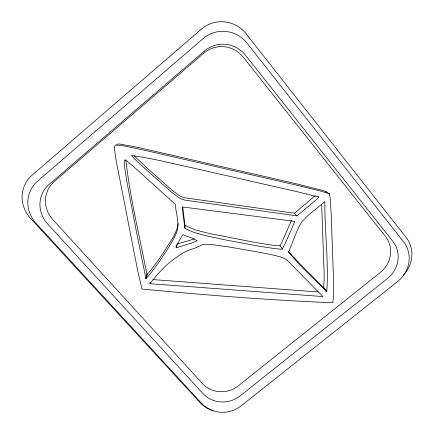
<?xml version="1.0" encoding="UTF-8"?>
<svg xmlns="http://www.w3.org/2000/svg" width="434" height="434" viewBox="0 0 434 434"><rect width="100%" height="100%" fill="white"/><g stroke="black" fill="none" stroke-linecap="round" stroke-linejoin="round"><path stroke-width="0.65" d="M184.938 228.382L182.806 212.828L182.595 208.439L182.893 207.007L294.794 221.4L286.738 240.148L282.442 248.932L281.058 249.235L274.114 248.541L255.724 245.611L225.062 239.834L204.913 235.494L193.754 232.385L184.938 228.382L185.009 225.403L182.73 207.094M125.844 159.777C130.173 198.327 139.531 236.291 146.931 274.386L145.911 278.541L149.41 274.944L156.669 265.201A562.48 483.557 47.7 0 0 162.907 256.206C168.045 248.465 173.215 240.61 176.774 231.984C179.817 223 175.786 213.463 175.401 204.425L137.095 169.699L126.95 161.009L124.753 159.907L124.189 162.414L124.487 166.493L126.945 182.101L136.287 231.029L145.911 278.541M176.112 247.391L177.132 244.543L182.736 234.702L190.027 237.344A72.738 69.581 0.2 0 1 192.181 238.163L197.193 240.762L192.05 242.942A75.559 74.713 33.2 0 1 189.918 243.588L176.757 247.608L176.112 247.391L176.258 245.677M176.242 247.537L176.383 245.823M178.146 223.559C176.66 234.485 168.989 243.371 163.515 252.572A545.24 470.548 47.8 0 1 157.428 261.355L150.343 270.87L146.931 274.386M318.806 197.172L298.896 192.126L192.777 167.931C172.423 163.602 152.188 158.274 131.556 155.481L132.75 157.157L142.753 166.596L171.723 192.36L178.71 197.611L181.282 198.984L184.933 200.117L296.986 215.882L317.162 198.951L318.806 197.172L317.753 196.325M149.952 283.706L157.13 274.679L165.593 266.037A116.176 109.623 -14.1 0 1 172.786 259.999C178.759 255.496 185.074 251.08 192.36 249.013A70.715 69.879 24.9 0 0 195.745 247.787L203.063 244.38L206.899 244.228L213.284 244.749L230.237 247.185L261.105 252.593L275.422 255.523L283.299 257.872L287.243 260.308L322.977 296.563L149.952 283.706L150.213 282.485M146.285 278.433L147.294 274.277M291.431 220.407L281.541 242.964L280.033 245.655L278.812 245.796L272.037 245.112L254.08 242.248L210.365 233.693L195.908 230.128L185.009 225.403M288.219 251.362L299.943 263.877L322.956 287.124L323.531 287.189C325.212 274.353 323.108 261.1 323.249 248.145L321.643 204.078M326.824 291.572C328.733 261.805 324.713 231.555 324.806 201.68L307.581 215.839L301.966 221.649L299.552 225.593L297.051 230.964L288.621 252.035C299.872 266.4 314.004 278.46 326.558 291.675L326.824 291.572L323.531 287.189M116.708 144.793L117.701 143.985L120.039 144.088L136.987 147.197L295.511 183.604L322.994 190.548L325.722 191.497L329.46 193.808L330.263 199.13L331.18 213.626L333.448 277.326L333.556 295.836L332.807 302.758C269.118 300.219 205.428 295.077 141.972 289.049L137.692 270.626L116.024 159.962L114.397 148.048L114.614 146.301L115.59 145.043L122.643 145.688L140.866 149.399L301.565 186.316L321.079 191.15L329.46 193.808M315.263 195.425L308.39 201.669L294.333 213.23L185.003 197.812L181.45 196.705L178.938 195.365L172.124 190.238L150.028 170.708L134.139 155.893M194.334 238.808L191.947 239.628A73.682 72.874 34.4 0 1 189.87 240.252L176.736 244.179M318.073 291.946L152.882 279.583M294.333 213.23L296.986 215.882M323.27 287.286L326.558 291.675M280.033 245.655L282.306 249.089M326.005 191.682L326.129 191.958M403.365 275.08A29.859 28.053 -38.9 0 0 406.197 237.534L246.214 33.895A32.87 31.758 86.6 0 0 201.213 29.284L32.176 175.086A31.715 30.244 30.7 0 0 30.548 218.378L200.041 402.606A28.807 26.875 -10.2 0 0 213.127 410.548M203.047 38.68L37.682 181.011A30.971 29.566 29.5 0 0 36.022 223.288L201.712 403.441A28.215 26.311 -10.4 0 0 241.141 405.877L397.734 281.427A29.219 27.45 -38.3 0 0 403.593 241.863L247.027 43.14A32.051 31.042 87.3 0 0 203.047 38.68M204.333 51.103L49.254 184.238A28.997 27.76 28.7 0 0 47.566 223.868L202.949 393.584A26.582 24.857 -10.5 0 0 240.105 395.916L387.448 278.557A27.461 25.872 -37.8 0 0 392.846 241.32L245.503 55.226A29.919 29.073 87.9 0 0 204.333 51.103M203.703 53.246L54.472 181.325A27.901 26.756 29.2 0 0 52.785 219.512L202.428 383.569A25.649 24.065 -10.4 0 0 238.293 385.864L380.352 272.443A26.474 25.009 -38.1 0 0 385.479 236.476L243.295 57.201A28.769 27.96 87.5 0 0 203.703 53.246"/></g></svg>
